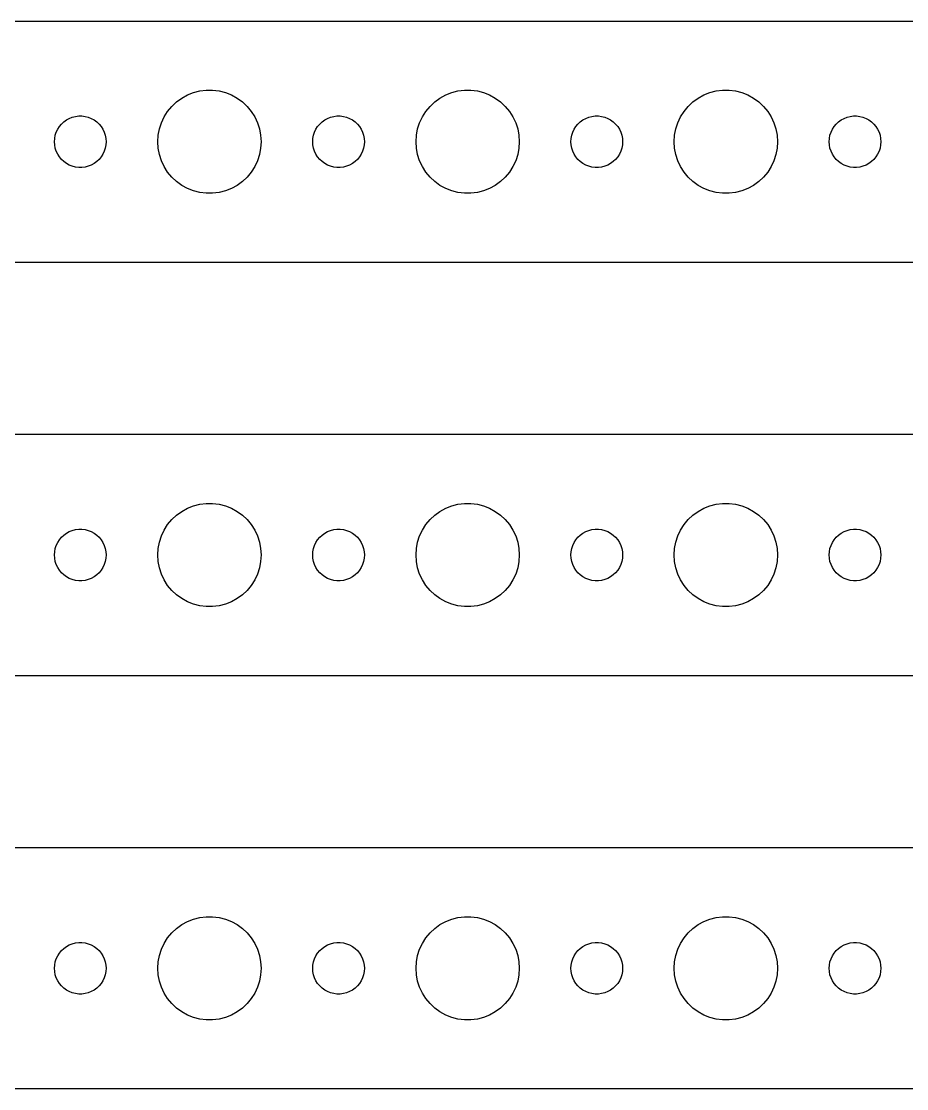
# Model space of a CAD drawing. Header units: metres. Extents: x -112 to 112, y 41 to 103.
# Drawn here: x -55.9 to -4.5, y 41 to 103 of the extents above; entities that cross this region are included whole.
import ezdxf

# ---------------------------------------------------------------- set-up
doc = ezdxf.new("R2010")
doc.units = ezdxf.units.M

msp = doc.modelspace()

# ---------------------------------------------------------------- linework, layer by layer
for p, q in [((107.314, 102.99), (-107.314, 102.99)), ((-46.6075, 98.533), (-46.2773, 98.7145)), ((-46.2773, 98.7145), (-45.927, 98.8532)), ((-45.927, 98.8532), (-45.5621, 98.9469)), ((-45.5621, 98.9469), (-45.1884, 98.9941)), ((-45.1884, 98.9941), (-44.8116, 98.9941)), ((-44.8116, 98.9941), (-44.4379, 98.9469)), ((-44.4379, 98.9469), (-44.0729, 98.8532)), ((-44.0729, 98.8532), (-43.7227, 98.7145)), ((-43.7227, 98.7145), (-43.3925, 98.533)), ((-31.6075, 98.533), (-31.2773, 98.7145)), ((-31.2773, 98.7145), (-30.927, 98.8532)), ((-30.927, 98.8532), (-30.5621, 98.9469)), ((-30.5621, 98.9469), (-30.1884, 98.9941)), ((-30.1884, 98.9941), (-29.8116, 98.9941)), ((-29.8116, 98.9941), (-29.4379, 98.9469)), ((-29.4379, 98.9469), (-29.0729, 98.8532)), ((-29.0729, 98.8532), (-28.7227, 98.7145)), ((-28.7227, 98.7145), (-28.3925, 98.533)), ((-16.6075, 98.533), (-16.2773, 98.7145)), ((-16.2773, 98.7145), (-15.927, 98.8532)), ((-15.927, 98.8532), (-15.5621, 98.9469)), ((-15.5621, 98.9469), (-15.1884, 98.9941)), ((-15.1884, 98.9941), (-14.8116, 98.9941)), ((-14.8116, 98.9941), (-14.4379, 98.9469)), ((-14.4379, 98.9469), (-14.0729, 98.8532)), ((-14.0729, 98.8532), (-13.7227, 98.7145)), ((-13.7227, 98.7145), (-13.3925, 98.533)), ((-47.427, 97.7634), (-47.1869, 98.0536)), ((-47.1869, 98.0536), (-46.9123, 98.3115)), ((-46.9123, 98.3115), (-46.6075, 98.533)), ((-43.3925, 98.533), (-43.0877, 98.3115)), ((-43.0877, 98.3115), (-42.8131, 98.0536)), ((-42.8131, 98.0536), (-42.5729, 97.7634)), ((-32.427, 97.7634), (-32.1869, 98.0536)), ((-32.1869, 98.0536), (-31.9123, 98.3115)), ((-31.9123, 98.3115), (-31.6075, 98.533)), ((-28.3925, 98.533), (-28.0877, 98.3115)), ((-28.0877, 98.3115), (-27.8131, 98.0536)), ((-27.8131, 98.0536), (-27.5729, 97.7634)), ((-17.427, 97.7634), (-17.1869, 98.0536)), ((-17.1869, 98.0536), (-16.9123, 98.3115)), ((-16.9123, 98.3115), (-16.6075, 98.533)), ((-13.3925, 98.533), (-13.0877, 98.3115)), ((-13.0877, 98.3115), (-12.8131, 98.0536)), ((-12.8131, 98.0536), (-12.5729, 97.7634)), ((-53.3037, 97.2665), (-53.1387, 97.3572)), ((-53.1387, 97.3572), (-52.9635, 97.4266)), ((-52.9635, 97.4266), (-52.7811, 97.4734)), ((-52.7811, 97.4734), (-52.5942, 97.497)), ((-52.5942, 97.497), (-52.4058, 97.497)), ((-52.4058, 97.497), (-52.2189, 97.4734)), ((-52.2189, 97.4734), (-52.0365, 97.4266)), ((-52.0365, 97.4266), (-51.8613, 97.3572)), ((-51.8613, 97.3572), (-51.6963, 97.2665)), ((-47.7893, 97.1044), (-47.6289, 97.4453)), ((-47.6289, 97.4453), (-47.427, 97.7634)), ((-42.5729, 97.7634), (-42.3711, 97.4453)), ((-42.3711, 97.4453), (-42.2107, 97.1044)), ((-38.3037, 97.2665), (-38.1387, 97.3572)), ((-38.1387, 97.3572), (-37.9635, 97.4266)), ((-37.9635, 97.4266), (-37.7811, 97.4734)), ((-37.7811, 97.4734), (-37.5942, 97.497)), ((-37.5942, 97.497), (-37.4058, 97.497)), ((-37.4058, 97.497), (-37.2189, 97.4734)), ((-37.2189, 97.4734), (-37.0365, 97.4266)), ((-37.0365, 97.4266), (-36.8613, 97.3572)), ((-36.8613, 97.3572), (-36.6963, 97.2665)), ((-32.7893, 97.1044), (-32.6289, 97.4453)), ((-32.6289, 97.4453), (-32.427, 97.7634)), ((-27.5729, 97.7634), (-27.3711, 97.4453)), ((-27.3711, 97.4453), (-27.2107, 97.1044)), ((-23.3037, 97.2665), (-23.1387, 97.3572)), ((-23.1387, 97.3572), (-22.9635, 97.4266)), ((-22.9635, 97.4266), (-22.7811, 97.4734)), ((-22.7811, 97.4734), (-22.5942, 97.497)), ((-22.5942, 97.497), (-22.4058, 97.497)), ((-22.4058, 97.497), (-22.2189, 97.4734)), ((-22.2189, 97.4734), (-22.0365, 97.4266)), ((-22.0365, 97.4266), (-21.8613, 97.3572)), ((-21.8613, 97.3572), (-21.6963, 97.2665)), ((-17.7893, 97.1044), (-17.6289, 97.4453)), ((-17.6289, 97.4453), (-17.427, 97.7634)), ((-12.5729, 97.7634), (-12.3711, 97.4453)), ((-12.3711, 97.4453), (-12.2107, 97.1044)), ((-8.30373, 97.2665), (-8.13866, 97.3572)), ((-8.13866, 97.3572), (-7.96352, 97.4266)), ((-7.96352, 97.4266), (-7.78107, 97.4734)), ((-7.78107, 97.4734), (-7.59418, 97.497)), ((-7.59418, 97.497), (-7.40581, 97.497)), ((-7.40581, 97.497), (-7.21892, 97.4734)), ((-7.21892, 97.4734), (-7.03647, 97.4266)), ((-7.03647, 97.4266), (-6.86133, 97.3572)), ((-6.86133, 97.3572), (-6.69626, 97.2665)), ((-53.8947, 96.5522), (-53.8145, 96.7226)), ((-53.8145, 96.7226), (-53.7135, 96.8817)), ((-53.7135, 96.8817), (-53.5934, 97.0268)), ((-53.5934, 97.0268), (-53.4561, 97.1558)), ((-53.4561, 97.1558), (-53.3037, 97.2665)), ((-51.6963, 97.2665), (-51.5439, 97.1558)), ((-51.5439, 97.1558), (-51.4065, 97.0268)), ((-51.4065, 97.0268), (-51.2865, 96.8817)), ((-51.2865, 96.8817), (-51.1855, 96.7226)), ((-51.1855, 96.7226), (-51.1053, 96.5522)), ((-47.9763, 96.376), (-47.9057, 96.7461)), ((-47.9057, 96.7461), (-47.7893, 97.1044)), ((-42.2107, 97.1044), (-42.0942, 96.7461)), ((-42.0942, 96.7461), (-42.0237, 96.376)), ((-38.8947, 96.5522), (-38.8145, 96.7226)), ((-38.8145, 96.7226), (-38.7135, 96.8817)), ((-38.7135, 96.8817), (-38.5934, 97.0268)), ((-38.5934, 97.0268), (-38.4561, 97.1558)), ((-38.4561, 97.1558), (-38.3037, 97.2665)), ((-36.6963, 97.2665), (-36.5439, 97.1558)), ((-36.5439, 97.1558), (-36.4065, 97.0268)), ((-36.4065, 97.0268), (-36.2865, 96.8817)), ((-36.2865, 96.8817), (-36.1855, 96.7226)), ((-36.1855, 96.7226), (-36.1053, 96.5522)), ((-32.9763, 96.376), (-32.9057, 96.7461)), ((-32.9057, 96.7461), (-32.7893, 97.1044)), ((-27.2107, 97.1044), (-27.0942, 96.7461)), ((-27.0942, 96.7461), (-27.0237, 96.376)), ((-23.8947, 96.5522), (-23.8145, 96.7226)), ((-23.8145, 96.7226), (-23.7135, 96.8817)), ((-23.7135, 96.8817), (-23.5934, 97.0268)), ((-23.5934, 97.0268), (-23.4561, 97.1558)), ((-23.4561, 97.1558), (-23.3037, 97.2665)), ((-21.6963, 97.2665), (-21.5439, 97.1558)), ((-21.5439, 97.1558), (-21.4065, 97.0268)), ((-21.4065, 97.0268), (-21.2865, 96.8817)), ((-21.2865, 96.8817), (-21.1855, 96.7226)), ((-21.1855, 96.7226), (-21.1053, 96.5522)), ((-17.9763, 96.376), (-17.9057, 96.7461)), ((-17.9057, 96.7461), (-17.7893, 97.1044)), ((-12.2107, 97.1044), (-12.0942, 96.7461)), ((-12.0942, 96.7461), (-12.0237, 96.376)), ((-8.89465, 96.5522), (-8.81445, 96.7226)), ((-8.81445, 96.7226), (-8.71352, 96.8817)), ((-8.71352, 96.8817), (-8.59344, 97.0268)), ((-8.59344, 97.0268), (-8.45613, 97.1558)), ((-8.45613, 97.1558), (-8.30373, 97.2665)), ((-6.69626, 97.2665), (-6.54385, 97.1558)), ((-6.54385, 97.1558), (-6.40654, 97.0268)), ((-6.40654, 97.0268), (-6.28647, 96.8817)), ((-6.28647, 96.8817), (-6.18553, 96.7226)), ((-6.18553, 96.7226), (-6.10533, 96.5522)), ((-54, 96), (-53.9882, 96.188)), ((-53.9882, 96.188), (-53.9529, 96.373)), ((-53.9529, 96.373), (-53.8947, 96.5522)), ((-51.1053, 96.5522), (-51.0471, 96.373)), ((-51.0471, 96.373), (-51.0118, 96.188)), ((-51.0118, 96.188), (-51, 96)), ((-48, 96), (-47.9763, 96.376)), ((-42.0237, 96.376), (-42, 96)), ((-39, 96), (-38.9882, 96.188)), ((-38.9882, 96.188), (-38.9529, 96.373)), ((-38.9529, 96.373), (-38.8947, 96.5522)), ((-36.1053, 96.5522), (-36.0471, 96.373)), ((-36.0471, 96.373), (-36.0118, 96.188)), ((-36.0118, 96.188), (-36, 96)), ((-33, 96), (-32.9763, 96.376)), ((-27.0237, 96.376), (-27, 96)), ((-24, 96), (-23.9882, 96.188)), ((-23.9882, 96.188), (-23.9529, 96.373)), ((-23.9529, 96.373), (-23.8947, 96.5522)), ((-21.1053, 96.5522), (-21.0471, 96.373)), ((-21.0471, 96.373), (-21.0118, 96.188)), ((-21.0118, 96.188), (-21, 96)), ((-18, 96), (-17.9763, 96.376)), ((-12.0237, 96.376), (-12, 96)), ((-9, 96), (-8.98816, 96.188)), ((-8.98816, 96.188), (-8.95287, 96.373)), ((-8.95287, 96.373), (-8.89465, 96.5522)), ((-6.10533, 96.5522), (-6.04712, 96.373)), ((-6.04712, 96.373), (-6.01183, 96.188)), ((-6.01183, 96.188), (-6, 96)), ((-53.9882, 95.812), (-54, 96)), ((-53.9529, 95.627), (-53.9882, 95.812)), ((-53.8947, 95.4478), (-53.9529, 95.627)), ((-51.0471, 95.627), (-51.1053, 95.4478)), ((-51.0118, 95.812), (-51.0471, 95.627)), ((-51, 96), (-51.0118, 95.812)), ((-47.9763, 95.624), (-48, 96)), ((-47.9057, 95.2539), (-47.9763, 95.624)), ((-42.0237, 95.624), (-42.0942, 95.2539)), ((-42, 96), (-42.0237, 95.624)), ((-38.9882, 95.812), (-39, 96)), ((-38.9529, 95.627), (-38.9882, 95.812)), ((-38.8947, 95.4478), (-38.9529, 95.627)), ((-36.0471, 95.627), (-36.1053, 95.4478)), ((-36.0118, 95.812), (-36.0471, 95.627)), ((-36, 96), (-36.0118, 95.812)), ((-32.9763, 95.624), (-33, 96)), ((-32.9057, 95.2539), (-32.9763, 95.624)), ((-27.0237, 95.624), (-27.0942, 95.2539)), ((-27, 96), (-27.0237, 95.624)), ((-23.9882, 95.812), (-24, 96)), ((-23.9529, 95.627), (-23.9882, 95.812)), ((-23.8947, 95.4478), (-23.9529, 95.627)), ((-21.0471, 95.627), (-21.1053, 95.4478)), ((-21.0118, 95.812), (-21.0471, 95.627)), ((-21, 96), (-21.0118, 95.812)), ((-17.9763, 95.624), (-18, 96)), ((-17.9057, 95.2539), (-17.9763, 95.624)), ((-12.0237, 95.624), (-12.0942, 95.2539)), ((-12, 96), (-12.0237, 95.624)), ((-8.98816, 95.812), (-9, 96)), ((-8.95287, 95.627), (-8.98816, 95.812)), ((-8.89465, 95.4478), (-8.95287, 95.627)), ((-6.04712, 95.627), (-6.10533, 95.4478)), ((-6.01183, 95.812), (-6.04712, 95.627)), ((-6, 96), (-6.01183, 95.812)), ((-53.8145, 95.2774), (-53.8947, 95.4478)), ((-53.7135, 95.1183), (-53.8145, 95.2774)), ((-53.5934, 94.9732), (-53.7135, 95.1183)), ((-53.4561, 94.8442), (-53.5934, 94.9732)), ((-53.3037, 94.7335), (-53.4561, 94.8442)), ((-51.5439, 94.8442), (-51.6963, 94.7335)), ((-51.4065, 94.9732), (-51.5439, 94.8442)), ((-51.2865, 95.1183), (-51.4065, 94.9732)), ((-51.1855, 95.2774), (-51.2865, 95.1183)), ((-51.1053, 95.4478), (-51.1855, 95.2774)), ((-47.7893, 94.8956), (-47.9057, 95.2539)), ((-47.6289, 94.5547), (-47.7893, 94.8956)), ((-42.2107, 94.8956), (-42.3711, 94.5547)), ((-42.0942, 95.2539), (-42.2107, 94.8956)), ((-38.8145, 95.2774), (-38.8947, 95.4478)), ((-38.7135, 95.1183), (-38.8145, 95.2774)), ((-38.5934, 94.9732), (-38.7135, 95.1183)), ((-38.4561, 94.8442), (-38.5934, 94.9732)), ((-38.3037, 94.7335), (-38.4561, 94.8442)), ((-36.5439, 94.8442), (-36.6963, 94.7335)), ((-36.4065, 94.9732), (-36.5439, 94.8442)), ((-36.2865, 95.1183), (-36.4065, 94.9732)), ((-36.1855, 95.2774), (-36.2865, 95.1183)), ((-36.1053, 95.4478), (-36.1855, 95.2774)), ((-32.7893, 94.8956), (-32.9057, 95.2539)), ((-32.6289, 94.5547), (-32.7893, 94.8956)), ((-27.2107, 94.8956), (-27.3711, 94.5547)), ((-27.0942, 95.2539), (-27.2107, 94.8956)), ((-23.8145, 95.2774), (-23.8947, 95.4478)), ((-23.7135, 95.1183), (-23.8145, 95.2774)), ((-23.5934, 94.9732), (-23.7135, 95.1183)), ((-23.4561, 94.8442), (-23.5934, 94.9732)), ((-23.3037, 94.7335), (-23.4561, 94.8442)), ((-21.5439, 94.8442), (-21.6963, 94.7335)), ((-21.4065, 94.9732), (-21.5439, 94.8442)), ((-21.2865, 95.1183), (-21.4065, 94.9732)), ((-21.1855, 95.2774), (-21.2865, 95.1183)), ((-21.1053, 95.4478), (-21.1855, 95.2774)), ((-17.7893, 94.8956), (-17.9057, 95.2539)), ((-17.6289, 94.5547), (-17.7893, 94.8956)), ((-12.2107, 94.8956), (-12.3711, 94.5547)), ((-12.0942, 95.2539), (-12.2107, 94.8956)), ((-8.81445, 95.2774), (-8.89465, 95.4478)), ((-8.71352, 95.1183), (-8.81445, 95.2774)), ((-8.59344, 94.9732), (-8.71352, 95.1183)), ((-8.45613, 94.8442), (-8.59344, 94.9732)), ((-8.30373, 94.7335), (-8.45613, 94.8442)), ((-6.54385, 94.8442), (-6.69626, 94.7335)), ((-6.40654, 94.9732), (-6.54385, 94.8442)), ((-6.28647, 95.1183), (-6.40654, 94.9732)), ((-6.18553, 95.2774), (-6.28647, 95.1183)), ((-6.10533, 95.4478), (-6.18553, 95.2774)), ((-53.1387, 94.6428), (-53.3037, 94.7335)), ((-52.9635, 94.5734), (-53.1387, 94.6428)), ((-52.7811, 94.5266), (-52.9635, 94.5734)), ((-52.5942, 94.503), (-52.7811, 94.5266)), ((-52.4058, 94.503), (-52.5942, 94.503)), ((-52.2189, 94.5266), (-52.4058, 94.503)), ((-52.0365, 94.5734), (-52.2189, 94.5266)), ((-51.8613, 94.6428), (-52.0365, 94.5734)), ((-51.6963, 94.7335), (-51.8613, 94.6428)), ((-47.427, 94.2366), (-47.6289, 94.5547)), ((-47.1869, 93.9464), (-47.427, 94.2366)), ((-42.5729, 94.2366), (-42.8131, 93.9464)), ((-42.3711, 94.5547), (-42.5729, 94.2366)), ((-38.1387, 94.6428), (-38.3037, 94.7335)), ((-37.9635, 94.5734), (-38.1387, 94.6428)), ((-37.7811, 94.5266), (-37.9635, 94.5734)), ((-37.5942, 94.503), (-37.7811, 94.5266)), ((-37.4058, 94.503), (-37.5942, 94.503)), ((-37.2189, 94.5266), (-37.4058, 94.503)), ((-37.0365, 94.5734), (-37.2189, 94.5266)), ((-36.8613, 94.6428), (-37.0365, 94.5734)), ((-36.6963, 94.7335), (-36.8613, 94.6428)), ((-32.427, 94.2366), (-32.6289, 94.5547)), ((-32.1869, 93.9464), (-32.427, 94.2366)), ((-27.5729, 94.2366), (-27.8131, 93.9464)), ((-27.3711, 94.5547), (-27.5729, 94.2366)), ((-23.1387, 94.6428), (-23.3037, 94.7335)), ((-22.9635, 94.5734), (-23.1387, 94.6428)), ((-22.7811, 94.5266), (-22.9635, 94.5734)), ((-22.5942, 94.503), (-22.7811, 94.5266)), ((-22.4058, 94.503), (-22.5942, 94.503)), ((-22.2189, 94.5266), (-22.4058, 94.503)), ((-22.0365, 94.5734), (-22.2189, 94.5266)), ((-21.8613, 94.6428), (-22.0365, 94.5734)), ((-21.6963, 94.7335), (-21.8613, 94.6428)), ((-17.427, 94.2366), (-17.6289, 94.5547)), ((-17.1869, 93.9464), (-17.427, 94.2366)), ((-12.5729, 94.2366), (-12.8131, 93.9464)), ((-12.3711, 94.5547), (-12.5729, 94.2366)), ((-8.13866, 94.6428), (-8.30373, 94.7335)), ((-7.96352, 94.5734), (-8.13866, 94.6428)), ((-7.78107, 94.5266), (-7.96352, 94.5734)), ((-7.59418, 94.503), (-7.78107, 94.5266)), ((-7.40581, 94.503), (-7.59418, 94.503)), ((-7.21892, 94.5266), (-7.40581, 94.503)), ((-7.03647, 94.5734), (-7.21892, 94.5266)), ((-6.86133, 94.6428), (-7.03647, 94.5734)), ((-6.69626, 94.7335), (-6.86133, 94.6428)), ((-46.9123, 93.6885), (-47.1869, 93.9464)), ((-46.6075, 93.467), (-46.9123, 93.6885)), ((-43.0877, 93.6885), (-43.3925, 93.467)), ((-42.8131, 93.9464), (-43.0877, 93.6885)), ((-31.9123, 93.6885), (-32.1869, 93.9464)), ((-31.6075, 93.467), (-31.9123, 93.6885)), ((-28.0877, 93.6885), (-28.3925, 93.467)), ((-27.8131, 93.9464), (-28.0877, 93.6885)), ((-16.9123, 93.6885), (-17.1869, 93.9464)), ((-16.6075, 93.467), (-16.9123, 93.6885)), ((-13.0877, 93.6885), (-13.3925, 93.467)), ((-12.8131, 93.9464), (-13.0877, 93.6885)), ((-46.2773, 93.2855), (-46.6075, 93.467)), ((-45.927, 93.1468), (-46.2773, 93.2855)), ((-45.5621, 93.0531), (-45.927, 93.1468)), ((-45.1884, 93.0059), (-45.5621, 93.0531)), ((-44.8116, 93.0059), (-45.1884, 93.0059)), ((-44.4379, 93.0531), (-44.8116, 93.0059)), ((-44.0729, 93.1468), (-44.4379, 93.0531)), ((-43.7227, 93.2855), (-44.0729, 93.1468)), ((-43.3925, 93.467), (-43.7227, 93.2855)), ((-31.2773, 93.2855), (-31.6075, 93.467)), ((-30.927, 93.1468), (-31.2773, 93.2855)), ((-30.5621, 93.0531), (-30.927, 93.1468)), ((-30.1884, 93.0059), (-30.5621, 93.0531)), ((-29.8116, 93.0059), (-30.1884, 93.0059)), ((-29.4379, 93.0531), (-29.8116, 93.0059)), ((-29.0729, 93.1468), (-29.4379, 93.0531)), ((-28.7227, 93.2855), (-29.0729, 93.1468)), ((-28.3925, 93.467), (-28.7227, 93.2855)), ((-16.2773, 93.2855), (-16.6075, 93.467)), ((-15.927, 93.1468), (-16.2773, 93.2855)), ((-15.5621, 93.0531), (-15.927, 93.1468)), ((-15.1884, 93.0059), (-15.5621, 93.0531)), ((-14.8116, 93.0059), (-15.1884, 93.0059)), ((-14.4379, 93.0531), (-14.8116, 93.0059)), ((-14.0729, 93.1468), (-14.4379, 93.0531)), ((-13.7227, 93.2855), (-14.0729, 93.1468)), ((-13.3925, 93.467), (-13.7227, 93.2855)), ((-107.314, 89.0099), (107.314, 89.0099)), ((107.314, 78.9901), (-107.314, 78.9901)), ((-46.9123, 74.3115), (-46.6075, 74.533)), ((-46.6075, 74.533), (-46.2773, 74.7145)), ((-46.2773, 74.7145), (-45.927, 74.8532)), ((-45.927, 74.8532), (-45.5621, 74.9469)), ((-45.5621, 74.9469), (-45.1884, 74.9941)), ((-45.1884, 74.9941), (-44.8116, 74.9941)), ((-44.8116, 74.9941), (-44.4379, 74.9469)), ((-44.4379, 74.9469), (-44.0729, 74.8532)), ((-44.0729, 74.8532), (-43.7227, 74.7145)), ((-43.7227, 74.7145), (-43.3925, 74.533)), ((-43.3925, 74.533), (-43.0877, 74.3115)), ((-31.9123, 74.3115), (-31.6075, 74.533)), ((-31.6075, 74.533), (-31.2773, 74.7145)), ((-31.2773, 74.7145), (-30.927, 74.8532)), ((-30.927, 74.8532), (-30.5621, 74.9469)), ((-30.5621, 74.9469), (-30.1884, 74.9941)), ((-30.1884, 74.9941), (-29.8116, 74.9941)), ((-29.8116, 74.9941), (-29.4379, 74.9469)), ((-29.4379, 74.9469), (-29.0729, 74.8532)), ((-29.0729, 74.8532), (-28.7227, 74.7145)), ((-28.7227, 74.7145), (-28.3925, 74.533)), ((-28.3925, 74.533), (-28.0877, 74.3115)), ((-16.9123, 74.3115), (-16.6075, 74.533)), ((-16.6075, 74.533), (-16.2773, 74.7145)), ((-16.2773, 74.7145), (-15.927, 74.8532)), ((-15.927, 74.8532), (-15.5621, 74.9469)), ((-15.5621, 74.9469), (-15.1884, 74.9941)), ((-15.1884, 74.9941), (-14.8116, 74.9941)), ((-14.8116, 74.9941), (-14.4379, 74.9469)), ((-14.4379, 74.9469), (-14.0729, 74.8532)), ((-14.0729, 74.8532), (-13.7227, 74.7145)), ((-13.7227, 74.7145), (-13.3925, 74.533)), ((-13.3925, 74.533), (-13.0877, 74.3115)), ((-47.6289, 73.4453), (-47.427, 73.7634)), ((-47.427, 73.7634), (-47.1869, 74.0536)), ((-47.1869, 74.0536), (-46.9123, 74.3115)), ((-43.0877, 74.3115), (-42.8131, 74.0536)), ((-42.8131, 74.0536), (-42.5729, 73.7634)), ((-42.5729, 73.7634), (-42.3711, 73.4453)), ((-32.6289, 73.4453), (-32.427, 73.7634)), ((-32.427, 73.7634), (-32.1869, 74.0536)), ((-32.1869, 74.0536), (-31.9123, 74.3115)), ((-28.0877, 74.3115), (-27.8131, 74.0536)), ((-27.8131, 74.0536), (-27.5729, 73.7634)), ((-27.5729, 73.7634), (-27.3711, 73.4453)), ((-17.6289, 73.4453), (-17.427, 73.7634)), ((-17.427, 73.7634), (-17.1869, 74.0536)), ((-17.1869, 74.0536), (-16.9123, 74.3115)), ((-13.0877, 74.3115), (-12.8131, 74.0536)), ((-12.8131, 74.0536), (-12.5729, 73.7634)), ((-12.5729, 73.7634), (-12.3711, 73.4453)), ((-53.5934, 73.0268), (-53.4561, 73.1558)), ((-53.4561, 73.1558), (-53.3037, 73.2665)), ((-53.3037, 73.2665), (-53.1387, 73.3572)), ((-53.1387, 73.3572), (-52.9635, 73.4266)), ((-52.9635, 73.4266), (-52.7811, 73.4734)), ((-52.7811, 73.4734), (-52.5942, 73.497)), ((-52.5942, 73.497), (-52.4058, 73.497)), ((-52.4058, 73.497), (-52.2189, 73.4734)), ((-52.2189, 73.4734), (-52.0365, 73.4266)), ((-52.0365, 73.4266), (-51.8613, 73.3572)), ((-51.8613, 73.3572), (-51.6963, 73.2665)), ((-51.6963, 73.2665), (-51.5439, 73.1558)), ((-51.5439, 73.1558), (-51.4065, 73.0268)), ((-47.7893, 73.1044), (-47.6289, 73.4453)), ((-42.3711, 73.4453), (-42.2107, 73.1044)), ((-38.5934, 73.0268), (-38.4561, 73.1558)), ((-38.4561, 73.1558), (-38.3037, 73.2665)), ((-38.3037, 73.2665), (-38.1387, 73.3572)), ((-38.1387, 73.3572), (-37.9635, 73.4266)), ((-37.9635, 73.4266), (-37.7811, 73.4734)), ((-37.7811, 73.4734), (-37.5942, 73.497)), ((-37.5942, 73.497), (-37.4058, 73.497)), ((-37.4058, 73.497), (-37.2189, 73.4734)), ((-37.2189, 73.4734), (-37.0365, 73.4266)), ((-37.0365, 73.4266), (-36.8613, 73.3572)), ((-36.8613, 73.3572), (-36.6963, 73.2665)), ((-36.6963, 73.2665), (-36.5439, 73.1558)), ((-36.5439, 73.1558), (-36.4065, 73.0268)), ((-32.7893, 73.1044), (-32.6289, 73.4453)), ((-27.3711, 73.4453), (-27.2107, 73.1044)), ((-23.5934, 73.0268), (-23.4561, 73.1558)), ((-23.4561, 73.1558), (-23.3037, 73.2665)), ((-23.3037, 73.2665), (-23.1387, 73.3572)), ((-23.1387, 73.3572), (-22.9635, 73.4266)), ((-22.9635, 73.4266), (-22.7811, 73.4734)), ((-22.7811, 73.4734), (-22.5942, 73.497)), ((-22.5942, 73.497), (-22.4058, 73.497)), ((-22.4058, 73.497), (-22.2189, 73.4734)), ((-22.2189, 73.4734), (-22.0365, 73.4266)), ((-22.0365, 73.4266), (-21.8613, 73.3572)), ((-21.8613, 73.3572), (-21.6963, 73.2665)), ((-21.6963, 73.2665), (-21.5439, 73.1558)), ((-21.5439, 73.1558), (-21.4065, 73.0268)), ((-17.7893, 73.1044), (-17.6289, 73.4453)), ((-12.3711, 73.4453), (-12.2107, 73.1044)), ((-8.59344, 73.0268), (-8.45613, 73.1558)), ((-8.45613, 73.1558), (-8.30373, 73.2665)), ((-8.30373, 73.2665), (-8.13866, 73.3572)), ((-8.13866, 73.3572), (-7.96352, 73.4266)), ((-7.96352, 73.4266), (-7.78107, 73.4734)), ((-7.78107, 73.4734), (-7.59418, 73.497)), ((-7.59418, 73.497), (-7.40581, 73.497)), ((-7.40581, 73.497), (-7.21892, 73.4734)), ((-7.21892, 73.4734), (-7.03647, 73.4266)), ((-7.03647, 73.4266), (-6.86133, 73.3572)), ((-6.86133, 73.3572), (-6.69626, 73.2665)), ((-6.69626, 73.2665), (-6.54385, 73.1558)), ((-6.54385, 73.1558), (-6.40654, 73.0268)), ((-53.9529, 72.373), (-53.8947, 72.5522)), ((-53.8947, 72.5522), (-53.8145, 72.7226)), ((-53.8145, 72.7226), (-53.7135, 72.8817)), ((-53.7135, 72.8817), (-53.5934, 73.0268)), ((-51.4065, 73.0268), (-51.2865, 72.8817)), ((-51.2865, 72.8817), (-51.1855, 72.7226)), ((-51.1855, 72.7226), (-51.1053, 72.5522)), ((-51.1053, 72.5522), (-51.0471, 72.373)), ((-47.9763, 72.376), (-47.9057, 72.7461)), ((-47.9057, 72.7461), (-47.7893, 73.1044)), ((-42.2107, 73.1044), (-42.0942, 72.7461)), ((-42.0942, 72.7461), (-42.0237, 72.376)), ((-38.9529, 72.373), (-38.8947, 72.5522)), ((-38.8947, 72.5522), (-38.8145, 72.7226)), ((-38.8145, 72.7226), (-38.7135, 72.8817)), ((-38.7135, 72.8817), (-38.5934, 73.0268)), ((-36.4065, 73.0268), (-36.2865, 72.8817)), ((-36.2865, 72.8817), (-36.1855, 72.7226)), ((-36.1855, 72.7226), (-36.1053, 72.5522)), ((-36.1053, 72.5522), (-36.0471, 72.373)), ((-32.9763, 72.376), (-32.9057, 72.7461)), ((-32.9057, 72.7461), (-32.7893, 73.1044)), ((-27.2107, 73.1044), (-27.0942, 72.7461)), ((-27.0942, 72.7461), (-27.0237, 72.376)), ((-23.9529, 72.373), (-23.8947, 72.5522)), ((-23.8947, 72.5522), (-23.8145, 72.7226)), ((-23.8145, 72.7226), (-23.7135, 72.8817)), ((-23.7135, 72.8817), (-23.5934, 73.0268)), ((-21.4065, 73.0268), (-21.2865, 72.8817)), ((-21.2865, 72.8817), (-21.1855, 72.7226)), ((-21.1855, 72.7226), (-21.1053, 72.5522)), ((-21.1053, 72.5522), (-21.0471, 72.373)), ((-17.9763, 72.376), (-17.9057, 72.7461)), ((-17.9057, 72.7461), (-17.7893, 73.1044)), ((-12.2107, 73.1044), (-12.0942, 72.7461)), ((-12.0942, 72.7461), (-12.0237, 72.376)), ((-8.95287, 72.373), (-8.89465, 72.5522)), ((-8.89465, 72.5522), (-8.81445, 72.7226)), ((-8.81445, 72.7226), (-8.71352, 72.8817)), ((-8.71352, 72.8817), (-8.59344, 73.0268)), ((-6.40654, 73.0268), (-6.28647, 72.8817)), ((-6.28647, 72.8817), (-6.18553, 72.7226)), ((-6.18553, 72.7226), (-6.10533, 72.5522)), ((-6.10533, 72.5522), (-6.04712, 72.373)), ((-54, 72), (-53.9882, 72.188)), ((-53.9882, 71.812), (-54, 72)), ((-53.9882, 72.188), (-53.9529, 72.373)), ((-51.0471, 72.373), (-51.0118, 72.188)), ((-51.0118, 72.188), (-51, 72)), ((-51, 72), (-51.0118, 71.812)), ((-48, 72), (-47.9763, 72.376)), ((-47.9763, 71.624), (-48, 72)), ((-42.0237, 72.376), (-42, 72)), ((-42, 72), (-42.0237, 71.624)), ((-39, 72), (-38.9882, 72.188)), ((-38.9882, 71.812), (-39, 72)), ((-38.9882, 72.188), (-38.9529, 72.373)), ((-36.0471, 72.373), (-36.0118, 72.188)), ((-36.0118, 72.188), (-36, 72)), ((-36, 72), (-36.0118, 71.812)), ((-33, 72), (-32.9763, 72.376)), ((-32.9763, 71.624), (-33, 72)), ((-27.0237, 72.376), (-27, 72)), ((-27, 72), (-27.0237, 71.624)), ((-24, 72), (-23.9882, 72.188)), ((-23.9882, 71.812), (-24, 72)), ((-23.9882, 72.188), (-23.9529, 72.373)), ((-21.0471, 72.373), (-21.0118, 72.188)), ((-21.0118, 72.188), (-21, 72)), ((-21, 72), (-21.0118, 71.812)), ((-18, 72), (-17.9763, 72.376)), ((-17.9763, 71.624), (-18, 72)), ((-12.0237, 72.376), (-12, 72)), ((-12, 72), (-12.0237, 71.624)), ((-9, 72), (-8.98816, 72.188)), ((-8.98816, 71.812), (-9, 72)), ((-8.98816, 72.188), (-8.95287, 72.373)), ((-6.04712, 72.373), (-6.01183, 72.188)), ((-6.01183, 72.188), (-6, 72)), ((-6, 72), (-6.01183, 71.812)), ((-53.9529, 71.627), (-53.9882, 71.812)), ((-53.8947, 71.4478), (-53.9529, 71.627)), ((-53.8145, 71.2774), (-53.8947, 71.4478)), ((-53.7135, 71.1183), (-53.8145, 71.2774)), ((-51.1855, 71.2774), (-51.2865, 71.1183)), ((-51.1053, 71.4478), (-51.1855, 71.2774)), ((-51.0471, 71.627), (-51.1053, 71.4478)), ((-51.0118, 71.812), (-51.0471, 71.627)), ((-47.9057, 71.2539), (-47.9763, 71.624)), ((-42.0237, 71.624), (-42.0942, 71.2539)), ((-38.9529, 71.627), (-38.9882, 71.812)), ((-38.8947, 71.4478), (-38.9529, 71.627)), ((-38.8145, 71.2774), (-38.8947, 71.4478)), ((-38.7135, 71.1183), (-38.8145, 71.2774)), ((-36.1855, 71.2774), (-36.2865, 71.1183)), ((-36.1053, 71.4478), (-36.1855, 71.2774)), ((-36.0471, 71.627), (-36.1053, 71.4478)), ((-36.0118, 71.812), (-36.0471, 71.627)), ((-32.9057, 71.2539), (-32.9763, 71.624)), ((-27.0237, 71.624), (-27.0942, 71.2539)), ((-23.9529, 71.627), (-23.9882, 71.812)), ((-23.8947, 71.4478), (-23.9529, 71.627)), ((-23.8145, 71.2774), (-23.8947, 71.4478)), ((-23.7135, 71.1183), (-23.8145, 71.2774)), ((-21.1855, 71.2774), (-21.2865, 71.1183)), ((-21.1053, 71.4478), (-21.1855, 71.2774)), ((-21.0471, 71.627), (-21.1053, 71.4478)), ((-21.0118, 71.812), (-21.0471, 71.627)), ((-17.9057, 71.2539), (-17.9763, 71.624)), ((-12.0237, 71.624), (-12.0942, 71.2539)), ((-8.95287, 71.627), (-8.98816, 71.812)), ((-8.89465, 71.4478), (-8.95287, 71.627)), ((-8.81445, 71.2774), (-8.89465, 71.4478)), ((-8.71352, 71.1183), (-8.81445, 71.2774)), ((-6.18553, 71.2774), (-6.28647, 71.1183)), ((-6.10533, 71.4478), (-6.18553, 71.2774)), ((-6.04712, 71.627), (-6.10533, 71.4478)), ((-6.01183, 71.812), (-6.04712, 71.627)), ((-53.5934, 70.9732), (-53.7135, 71.1183)), ((-53.4561, 70.8442), (-53.5934, 70.9732)), ((-53.3037, 70.7335), (-53.4561, 70.8442)), ((-53.1387, 70.6428), (-53.3037, 70.7335)), ((-51.6963, 70.7335), (-51.8613, 70.6428)), ((-51.5439, 70.8442), (-51.6963, 70.7335)), ((-51.4065, 70.9732), (-51.5439, 70.8442)), ((-51.2865, 71.1183), (-51.4065, 70.9732)), ((-47.7893, 70.8956), (-47.9057, 71.2539)), ((-47.6289, 70.5547), (-47.7893, 70.8956)), ((-42.2107, 70.8956), (-42.3711, 70.5547)), ((-42.0942, 71.2539), (-42.2107, 70.8956)), ((-38.5934, 70.9732), (-38.7135, 71.1183)), ((-38.4561, 70.8442), (-38.5934, 70.9732)), ((-38.3037, 70.7335), (-38.4561, 70.8442)), ((-38.1387, 70.6428), (-38.3037, 70.7335)), ((-36.6963, 70.7335), (-36.8613, 70.6428)), ((-36.5439, 70.8442), (-36.6963, 70.7335)), ((-36.4065, 70.9732), (-36.5439, 70.8442)), ((-36.2865, 71.1183), (-36.4065, 70.9732)), ((-32.7893, 70.8956), (-32.9057, 71.2539)), ((-32.6289, 70.5547), (-32.7893, 70.8956)), ((-27.2107, 70.8956), (-27.3711, 70.5547)), ((-27.0942, 71.2539), (-27.2107, 70.8956)), ((-23.5934, 70.9732), (-23.7135, 71.1183)), ((-23.4561, 70.8442), (-23.5934, 70.9732)), ((-23.3037, 70.7335), (-23.4561, 70.8442)), ((-23.1387, 70.6428), (-23.3037, 70.7335)), ((-21.6963, 70.7335), (-21.8613, 70.6428)), ((-21.5439, 70.8442), (-21.6963, 70.7335)), ((-21.4065, 70.9732), (-21.5439, 70.8442)), ((-21.2865, 71.1183), (-21.4065, 70.9732)), ((-17.7893, 70.8956), (-17.9057, 71.2539)), ((-17.6289, 70.5547), (-17.7893, 70.8956)), ((-12.2107, 70.8956), (-12.3711, 70.5547)), ((-12.0942, 71.2539), (-12.2107, 70.8956)), ((-8.59344, 70.9732), (-8.71352, 71.1183)), ((-8.45613, 70.8442), (-8.59344, 70.9732)), ((-8.30373, 70.7335), (-8.45613, 70.8442)), ((-8.13866, 70.6428), (-8.30373, 70.7335)), ((-6.69626, 70.7335), (-6.86133, 70.6428)), ((-6.54385, 70.8442), (-6.69626, 70.7335)), ((-6.40654, 70.9732), (-6.54385, 70.8442)), ((-6.28647, 71.1183), (-6.40654, 70.9732)), ((-52.9635, 70.5734), (-53.1387, 70.6428)), ((-52.7811, 70.5266), (-52.9635, 70.5734)), ((-52.5942, 70.503), (-52.7811, 70.5266)), ((-52.4058, 70.503), (-52.5942, 70.503)), ((-52.2189, 70.5266), (-52.4058, 70.503)), ((-52.0365, 70.5734), (-52.2189, 70.5266)), ((-51.8613, 70.6428), (-52.0365, 70.5734)), ((-47.427, 70.2366), (-47.6289, 70.5547)), ((-47.1869, 69.9464), (-47.427, 70.2366)), ((-42.5729, 70.2366), (-42.8131, 69.9464)), ((-42.3711, 70.5547), (-42.5729, 70.2366)), ((-37.9635, 70.5734), (-38.1387, 70.6428)), ((-37.7811, 70.5266), (-37.9635, 70.5734)), ((-37.5942, 70.503), (-37.7811, 70.5266)), ((-37.4058, 70.503), (-37.5942, 70.503)), ((-37.2189, 70.5266), (-37.4058, 70.503)), ((-37.0365, 70.5734), (-37.2189, 70.5266)), ((-36.8613, 70.6428), (-37.0365, 70.5734)), ((-32.427, 70.2366), (-32.6289, 70.5547)), ((-32.1869, 69.9464), (-32.427, 70.2366)), ((-27.5729, 70.2366), (-27.8131, 69.9464)), ((-27.3711, 70.5547), (-27.5729, 70.2366)), ((-22.9635, 70.5734), (-23.1387, 70.6428)), ((-22.7811, 70.5266), (-22.9635, 70.5734)), ((-22.5942, 70.503), (-22.7811, 70.5266)), ((-22.4058, 70.503), (-22.5942, 70.503)), ((-22.2189, 70.5266), (-22.4058, 70.503)), ((-22.0365, 70.5734), (-22.2189, 70.5266)), ((-21.8613, 70.6428), (-22.0365, 70.5734)), ((-17.427, 70.2366), (-17.6289, 70.5547)), ((-17.1869, 69.9464), (-17.427, 70.2366)), ((-12.5729, 70.2366), (-12.8131, 69.9464)), ((-12.3711, 70.5547), (-12.5729, 70.2366)), ((-7.96352, 70.5734), (-8.13866, 70.6428)), ((-7.78107, 70.5266), (-7.96352, 70.5734)), ((-7.59418, 70.503), (-7.78107, 70.5266)), ((-7.40581, 70.503), (-7.59418, 70.503)), ((-7.21892, 70.5266), (-7.40581, 70.503)), ((-7.03647, 70.5734), (-7.21892, 70.5266)), ((-6.86133, 70.6428), (-7.03647, 70.5734)), ((-46.9123, 69.6885), (-47.1869, 69.9464)), ((-46.6075, 69.467), (-46.9123, 69.6885)), ((-46.2773, 69.2855), (-46.6075, 69.467)), ((-43.3925, 69.467), (-43.7227, 69.2855)), ((-43.0877, 69.6885), (-43.3925, 69.467)), ((-42.8131, 69.9464), (-43.0877, 69.6885)), ((-31.9123, 69.6885), (-32.1869, 69.9464)), ((-31.6075, 69.467), (-31.9123, 69.6885)), ((-31.2773, 69.2855), (-31.6075, 69.467)), ((-28.3925, 69.467), (-28.7227, 69.2855)), ((-28.0877, 69.6885), (-28.3925, 69.467)), ((-27.8131, 69.9464), (-28.0877, 69.6885)), ((-16.9123, 69.6885), (-17.1869, 69.9464)), ((-16.6075, 69.467), (-16.9123, 69.6885)), ((-16.2773, 69.2855), (-16.6075, 69.467)), ((-13.3925, 69.467), (-13.7227, 69.2855)), ((-13.0877, 69.6885), (-13.3925, 69.467)), ((-12.8131, 69.9464), (-13.0877, 69.6885)), ((-45.927, 69.1468), (-46.2773, 69.2855)), ((-45.5621, 69.0531), (-45.927, 69.1468)), ((-45.1884, 69.0059), (-45.5621, 69.0531)), ((-44.8116, 69.0059), (-45.1884, 69.0059)), ((-44.4379, 69.0531), (-44.8116, 69.0059)), ((-44.0729, 69.1468), (-44.4379, 69.0531)), ((-43.7227, 69.2855), (-44.0729, 69.1468)), ((-30.927, 69.1468), (-31.2773, 69.2855)), ((-30.5621, 69.0531), (-30.927, 69.1468)), ((-30.1884, 69.0059), (-30.5621, 69.0531)), ((-29.8116, 69.0059), (-30.1884, 69.0059)), ((-29.4379, 69.0531), (-29.8116, 69.0059)), ((-29.0729, 69.1468), (-29.4379, 69.0531)), ((-28.7227, 69.2855), (-29.0729, 69.1468)), ((-15.927, 69.1468), (-16.2773, 69.2855)), ((-15.5621, 69.0531), (-15.927, 69.1468)), ((-15.1884, 69.0059), (-15.5621, 69.0531)), ((-14.8116, 69.0059), (-15.1884, 69.0059)), ((-14.4379, 69.0531), (-14.8116, 69.0059)), ((-14.0729, 69.1468), (-14.4379, 69.0531)), ((-13.7227, 69.2855), (-14.0729, 69.1468)), ((-107.314, 65.0099), (107.314, 65.0099)), ((107.314, 54.9901), (-107.314, 54.9901)), ((-46.2773, 50.7145), (-45.927, 50.8532)), ((-45.927, 50.8532), (-45.5621, 50.9469)), ((-45.5621, 50.9469), (-45.1884, 50.9941)), ((-45.1884, 50.9941), (-44.8116, 50.9941)), ((-44.8116, 50.9941), (-44.4379, 50.9469)), ((-44.4379, 50.9469), (-44.0729, 50.8532)), ((-44.0729, 50.8532), (-43.7227, 50.7145)), ((-31.2773, 50.7145), (-30.927, 50.8532)), ((-30.927, 50.8532), (-30.5621, 50.9469)), ((-30.5621, 50.9469), (-30.1884, 50.9941)), ((-30.1884, 50.9941), (-29.8116, 50.9941)), ((-29.8116, 50.9941), (-29.4379, 50.9469)), ((-29.4379, 50.9469), (-29.0729, 50.8532)), ((-29.0729, 50.8532), (-28.7227, 50.7145)), ((-16.2773, 50.7145), (-15.927, 50.8532)), ((-15.927, 50.8532), (-15.5621, 50.9469)), ((-15.5621, 50.9469), (-15.1884, 50.9941)), ((-15.1884, 50.9941), (-14.8116, 50.9941)), ((-14.8116, 50.9941), (-14.4379, 50.9469)), ((-14.4379, 50.9469), (-14.0729, 50.8532)), ((-14.0729, 50.8532), (-13.7227, 50.7145)), ((-47.1869, 50.0536), (-46.9123, 50.3115)), ((-46.9123, 50.3115), (-46.6075, 50.533)), ((-46.6075, 50.533), (-46.2773, 50.7145)), ((-43.7227, 50.7145), (-43.3925, 50.533)), ((-43.3925, 50.533), (-43.0877, 50.3115)), ((-43.0877, 50.3115), (-42.8131, 50.0536)), ((-32.1869, 50.0536), (-31.9123, 50.3115)), ((-31.9123, 50.3115), (-31.6075, 50.533)), ((-31.6075, 50.533), (-31.2773, 50.7145)), ((-28.7227, 50.7145), (-28.3925, 50.533)), ((-28.3925, 50.533), (-28.0877, 50.3115)), ((-28.0877, 50.3115), (-27.8131, 50.0536)), ((-17.1869, 50.0536), (-16.9123, 50.3115)), ((-16.9123, 50.3115), (-16.6075, 50.533)), ((-16.6075, 50.533), (-16.2773, 50.7145)), ((-13.7227, 50.7145), (-13.3925, 50.533)), ((-13.3925, 50.533), (-13.0877, 50.3115)), ((-13.0877, 50.3115), (-12.8131, 50.0536)), ((-47.6289, 49.4453), (-47.427, 49.7634)), ((-47.427, 49.7634), (-47.1869, 50.0536)), ((-42.8131, 50.0536), (-42.5729, 49.7634)), ((-42.5729, 49.7634), (-42.3711, 49.4453)), ((-32.6289, 49.4453), (-32.427, 49.7634)), ((-32.427, 49.7634), (-32.1869, 50.0536)), ((-27.8131, 50.0536), (-27.5729, 49.7634)), ((-27.5729, 49.7634), (-27.3711, 49.4453)), ((-17.6289, 49.4453), (-17.427, 49.7634)), ((-17.427, 49.7634), (-17.1869, 50.0536)), ((-12.8131, 50.0536), (-12.5729, 49.7634)), ((-12.5729, 49.7634), (-12.3711, 49.4453)), ((-53.7135, 48.8817), (-53.5934, 49.0268)), ((-53.5934, 49.0268), (-53.4561, 49.1558)), ((-53.4561, 49.1558), (-53.3037, 49.2665)), ((-53.3037, 49.2665), (-53.1387, 49.3572)), ((-53.1387, 49.3572), (-52.9635, 49.4266)), ((-52.9635, 49.4266), (-52.7811, 49.4734)), ((-52.7811, 49.4734), (-52.5942, 49.497)), ((-52.5942, 49.497), (-52.4058, 49.497)), ((-52.4058, 49.497), (-52.2189, 49.4734)), ((-52.2189, 49.4734), (-52.0365, 49.4266)), ((-52.0365, 49.4266), (-51.8613, 49.3572)), ((-51.8613, 49.3572), (-51.6963, 49.2665)), ((-51.6963, 49.2665), (-51.5439, 49.1558)), ((-51.5439, 49.1558), (-51.4065, 49.0268)), ((-51.4065, 49.0268), (-51.2865, 48.8817)), ((-47.9057, 48.7461), (-47.7893, 49.1044)), ((-47.7893, 49.1044), (-47.6289, 49.4453)), ((-42.3711, 49.4453), (-42.2107, 49.1044)), ((-42.2107, 49.1044), (-42.0942, 48.7461)), ((-38.7135, 48.8817), (-38.5934, 49.0268)), ((-38.5934, 49.0268), (-38.4561, 49.1558)), ((-38.4561, 49.1558), (-38.3037, 49.2665)), ((-38.3037, 49.2665), (-38.1387, 49.3572)), ((-38.1387, 49.3572), (-37.9635, 49.4266)), ((-37.9635, 49.4266), (-37.7811, 49.4734)), ((-37.7811, 49.4734), (-37.5942, 49.497)), ((-37.5942, 49.497), (-37.4058, 49.497)), ((-37.4058, 49.497), (-37.2189, 49.4734)), ((-37.2189, 49.4734), (-37.0365, 49.4266)), ((-37.0365, 49.4266), (-36.8613, 49.3572)), ((-36.8613, 49.3572), (-36.6963, 49.2665)), ((-36.6963, 49.2665), (-36.5439, 49.1558)), ((-36.5439, 49.1558), (-36.4065, 49.0268)), ((-36.4065, 49.0268), (-36.2865, 48.8817)), ((-32.9057, 48.7461), (-32.7893, 49.1044)), ((-32.7893, 49.1044), (-32.6289, 49.4453)), ((-27.3711, 49.4453), (-27.2107, 49.1044)), ((-27.2107, 49.1044), (-27.0942, 48.7461)), ((-23.7135, 48.8817), (-23.5934, 49.0268)), ((-23.5934, 49.0268), (-23.4561, 49.1558)), ((-23.4561, 49.1558), (-23.3037, 49.2665)), ((-23.3037, 49.2665), (-23.1387, 49.3572)), ((-23.1387, 49.3572), (-22.9635, 49.4266)), ((-22.9635, 49.4266), (-22.7811, 49.4734)), ((-22.7811, 49.4734), (-22.5942, 49.497)), ((-22.5942, 49.497), (-22.4058, 49.497)), ((-22.4058, 49.497), (-22.2189, 49.4734)), ((-22.2189, 49.4734), (-22.0365, 49.4266)), ((-22.0365, 49.4266), (-21.8613, 49.3572)), ((-21.8613, 49.3572), (-21.6963, 49.2665)), ((-21.6963, 49.2665), (-21.5439, 49.1558)), ((-21.5439, 49.1558), (-21.4065, 49.0268)), ((-21.4065, 49.0268), (-21.2865, 48.8817)), ((-17.9057, 48.7461), (-17.7893, 49.1044)), ((-17.7893, 49.1044), (-17.6289, 49.4453)), ((-12.3711, 49.4453), (-12.2107, 49.1044)), ((-12.2107, 49.1044), (-12.0942, 48.7461)), ((-8.71352, 48.8817), (-8.59344, 49.0268)), ((-8.59344, 49.0268), (-8.45613, 49.1558)), ((-8.45613, 49.1558), (-8.30373, 49.2665)), ((-8.30373, 49.2665), (-8.13866, 49.3572)), ((-8.13866, 49.3572), (-7.96352, 49.4266)), ((-7.96352, 49.4266), (-7.78107, 49.4734)), ((-7.78107, 49.4734), (-7.59418, 49.497)), ((-7.59418, 49.497), (-7.40581, 49.497)), ((-7.40581, 49.497), (-7.21892, 49.4734)), ((-7.21892, 49.4734), (-7.03647, 49.4266)), ((-7.03647, 49.4266), (-6.86133, 49.3572)), ((-6.86133, 49.3572), (-6.69626, 49.2665)), ((-6.69626, 49.2665), (-6.54385, 49.1558)), ((-6.54385, 49.1558), (-6.40654, 49.0268)), ((-6.40654, 49.0268), (-6.28647, 48.8817)), ((-53.9882, 48.188), (-53.9529, 48.373)), ((-53.9529, 48.373), (-53.8947, 48.5522)), ((-53.8947, 48.5522), (-53.8145, 48.7226)), ((-53.8145, 48.7226), (-53.7135, 48.8817)), ((-51.2865, 48.8817), (-51.1855, 48.7226)), ((-51.1855, 48.7226), (-51.1053, 48.5522)), ((-51.1053, 48.5522), (-51.0471, 48.373)), ((-51.0471, 48.373), (-51.0118, 48.188)), ((-48, 48), (-47.9763, 48.376)), ((-47.9763, 48.376), (-47.9057, 48.7461)), ((-42.0942, 48.7461), (-42.0237, 48.376)), ((-42.0237, 48.376), (-42, 48)), ((-38.9882, 48.188), (-38.9529, 48.373)), ((-38.9529, 48.373), (-38.8947, 48.5522)), ((-38.8947, 48.5522), (-38.8145, 48.7226)), ((-38.8145, 48.7226), (-38.7135, 48.8817)), ((-36.2865, 48.8817), (-36.1855, 48.7226)), ((-36.1855, 48.7226), (-36.1053, 48.5522)), ((-36.1053, 48.5522), (-36.0471, 48.373)), ((-36.0471, 48.373), (-36.0118, 48.188)), ((-33, 48), (-32.9763, 48.376)), ((-32.9763, 48.376), (-32.9057, 48.7461)), ((-27.0942, 48.7461), (-27.0237, 48.376)), ((-27.0237, 48.376), (-27, 48)), ((-23.9882, 48.188), (-23.9529, 48.373)), ((-23.9529, 48.373), (-23.8947, 48.5522)), ((-23.8947, 48.5522), (-23.8145, 48.7226)), ((-23.8145, 48.7226), (-23.7135, 48.8817)), ((-21.2865, 48.8817), (-21.1855, 48.7226)), ((-21.1855, 48.7226), (-21.1053, 48.5522)), ((-21.1053, 48.5522), (-21.0471, 48.373)), ((-21.0471, 48.373), (-21.0118, 48.188)), ((-18, 48), (-17.9763, 48.376)), ((-17.9763, 48.376), (-17.9057, 48.7461)), ((-12.0942, 48.7461), (-12.0237, 48.376)), ((-12.0237, 48.376), (-12, 48)), ((-8.98816, 48.188), (-8.95287, 48.373)), ((-8.95287, 48.373), (-8.89465, 48.5522)), ((-8.89465, 48.5522), (-8.81445, 48.7226)), ((-8.81445, 48.7226), (-8.71352, 48.8817)), ((-6.28647, 48.8817), (-6.18553, 48.7226)), ((-6.18553, 48.7226), (-6.10533, 48.5522)), ((-6.10533, 48.5522), (-6.04712, 48.373)), ((-6.04712, 48.373), (-6.01183, 48.188)), ((-54, 48), (-53.9882, 48.188)), ((-53.9882, 47.812), (-54, 48)), ((-53.9529, 47.627), (-53.9882, 47.812)), ((-51.0118, 47.812), (-51.0471, 47.627)), ((-51.0118, 48.188), (-51, 48)), ((-51, 48), (-51.0118, 47.812)), ((-47.9763, 47.624), (-48, 48)), ((-42, 48), (-42.0237, 47.624)), ((-39, 48), (-38.9882, 48.188)), ((-38.9882, 47.812), (-39, 48)), ((-38.9529, 47.627), (-38.9882, 47.812)), ((-36.0118, 47.812), (-36.0471, 47.627)), ((-36.0118, 48.188), (-36, 48)), ((-36, 48), (-36.0118, 47.812)), ((-32.9763, 47.624), (-33, 48)), ((-27, 48), (-27.0237, 47.624)), ((-24, 48), (-23.9882, 48.188)), ((-23.9882, 47.812), (-24, 48)), ((-23.9529, 47.627), (-23.9882, 47.812)), ((-21.0118, 47.812), (-21.0471, 47.627)), ((-21.0118, 48.188), (-21, 48)), ((-21, 48), (-21.0118, 47.812)), ((-17.9763, 47.624), (-18, 48)), ((-12, 48), (-12.0237, 47.624)), ((-9, 48), (-8.98816, 48.188)), ((-8.98816, 47.812), (-9, 48)), ((-8.95287, 47.627), (-8.98816, 47.812)), ((-6.01183, 47.812), (-6.04712, 47.627)), ((-6.01183, 48.188), (-6, 48)), ((-6, 48), (-6.01183, 47.812)), ((-53.8947, 47.4478), (-53.9529, 47.627)), ((-53.8145, 47.2774), (-53.8947, 47.4478)), ((-53.7135, 47.1183), (-53.8145, 47.2774)), ((-53.5934, 46.9732), (-53.7135, 47.1183)), ((-51.2865, 47.1183), (-51.4065, 46.9732)), ((-51.1855, 47.2774), (-51.2865, 47.1183)), ((-51.1053, 47.4478), (-51.1855, 47.2774)), ((-51.0471, 47.627), (-51.1053, 47.4478)), ((-47.9057, 47.2539), (-47.9763, 47.624)), ((-47.7893, 46.8956), (-47.9057, 47.2539)), ((-42.0942, 47.2539), (-42.2107, 46.8956)), ((-42.0237, 47.624), (-42.0942, 47.2539)), ((-38.8947, 47.4478), (-38.9529, 47.627)), ((-38.8145, 47.2774), (-38.8947, 47.4478)), ((-38.7135, 47.1183), (-38.8145, 47.2774)), ((-38.5934, 46.9732), (-38.7135, 47.1183)), ((-36.2865, 47.1183), (-36.4065, 46.9732)), ((-36.1855, 47.2774), (-36.2865, 47.1183)), ((-36.1053, 47.4478), (-36.1855, 47.2774)), ((-36.0471, 47.627), (-36.1053, 47.4478)), ((-32.9057, 47.2539), (-32.9763, 47.624)), ((-32.7893, 46.8956), (-32.9057, 47.2539)), ((-27.0942, 47.2539), (-27.2107, 46.8956)), ((-27.0237, 47.624), (-27.0942, 47.2539)), ((-23.8947, 47.4478), (-23.9529, 47.627)), ((-23.8145, 47.2774), (-23.8947, 47.4478)), ((-23.7135, 47.1183), (-23.8145, 47.2774)), ((-23.5934, 46.9732), (-23.7135, 47.1183)), ((-21.2865, 47.1183), (-21.4065, 46.9732)), ((-21.1855, 47.2774), (-21.2865, 47.1183)), ((-21.1053, 47.4478), (-21.1855, 47.2774)), ((-21.0471, 47.627), (-21.1053, 47.4478)), ((-17.9057, 47.2539), (-17.9763, 47.624)), ((-17.7893, 46.8956), (-17.9057, 47.2539)), ((-12.0942, 47.2539), (-12.2107, 46.8956)), ((-12.0237, 47.624), (-12.0942, 47.2539)), ((-8.89465, 47.4478), (-8.95287, 47.627)), ((-8.81445, 47.2774), (-8.89465, 47.4478)), ((-8.71352, 47.1183), (-8.81445, 47.2774)), ((-8.59344, 46.9732), (-8.71352, 47.1183)), ((-6.28647, 47.1183), (-6.40654, 46.9732)), ((-6.18553, 47.2774), (-6.28647, 47.1183)), ((-6.10533, 47.4478), (-6.18553, 47.2774)), ((-6.04712, 47.627), (-6.10533, 47.4478)), ((-53.4561, 46.8442), (-53.5934, 46.9732)), ((-53.3037, 46.7335), (-53.4561, 46.8442)), ((-53.1387, 46.6428), (-53.3037, 46.7335)), ((-52.9635, 46.5734), (-53.1387, 46.6428)), ((-52.7811, 46.5266), (-52.9635, 46.5734)), ((-52.5942, 46.503), (-52.7811, 46.5266)), ((-52.4058, 46.503), (-52.5942, 46.503)), ((-52.2189, 46.5266), (-52.4058, 46.503)), ((-52.0365, 46.5734), (-52.2189, 46.5266)), ((-51.8613, 46.6428), (-52.0365, 46.5734)), ((-51.6963, 46.7335), (-51.8613, 46.6428)), ((-51.5439, 46.8442), (-51.6963, 46.7335)), ((-51.4065, 46.9732), (-51.5439, 46.8442)), ((-47.6289, 46.5547), (-47.7893, 46.8956)), ((-47.427, 46.2366), (-47.6289, 46.5547)), ((-42.3711, 46.5547), (-42.5729, 46.2366)), ((-42.2107, 46.8956), (-42.3711, 46.5547)), ((-38.4561, 46.8442), (-38.5934, 46.9732)), ((-38.3037, 46.7335), (-38.4561, 46.8442)), ((-38.1387, 46.6428), (-38.3037, 46.7335)), ((-37.9635, 46.5734), (-38.1387, 46.6428)), ((-37.7811, 46.5266), (-37.9635, 46.5734)), ((-37.5942, 46.503), (-37.7811, 46.5266)), ((-37.4058, 46.503), (-37.5942, 46.503)), ((-37.2189, 46.5266), (-37.4058, 46.503)), ((-37.0365, 46.5734), (-37.2189, 46.5266)), ((-36.8613, 46.6428), (-37.0365, 46.5734)), ((-36.6963, 46.7335), (-36.8613, 46.6428)), ((-36.5439, 46.8442), (-36.6963, 46.7335)), ((-36.4065, 46.9732), (-36.5439, 46.8442)), ((-32.6289, 46.5547), (-32.7893, 46.8956)), ((-32.427, 46.2366), (-32.6289, 46.5547)), ((-27.3711, 46.5547), (-27.5729, 46.2366)), ((-27.2107, 46.8956), (-27.3711, 46.5547)), ((-23.4561, 46.8442), (-23.5934, 46.9732)), ((-23.3037, 46.7335), (-23.4561, 46.8442)), ((-23.1387, 46.6428), (-23.3037, 46.7335)), ((-22.9635, 46.5734), (-23.1387, 46.6428)), ((-22.7811, 46.5266), (-22.9635, 46.5734)), ((-22.5942, 46.503), (-22.7811, 46.5266)), ((-22.4058, 46.503), (-22.5942, 46.503)), ((-22.2189, 46.5266), (-22.4058, 46.503)), ((-22.0365, 46.5734), (-22.2189, 46.5266)), ((-21.8613, 46.6428), (-22.0365, 46.5734)), ((-21.6963, 46.7335), (-21.8613, 46.6428)), ((-21.5439, 46.8442), (-21.6963, 46.7335)), ((-21.4065, 46.9732), (-21.5439, 46.8442)), ((-17.6289, 46.5547), (-17.7893, 46.8956)), ((-17.427, 46.2366), (-17.6289, 46.5547)), ((-12.3711, 46.5547), (-12.5729, 46.2366)), ((-12.2107, 46.8956), (-12.3711, 46.5547)), ((-8.45613, 46.8442), (-8.59344, 46.9732)), ((-8.30373, 46.7335), (-8.45613, 46.8442)), ((-8.13866, 46.6428), (-8.30373, 46.7335)), ((-7.96352, 46.5734), (-8.13866, 46.6428)), ((-7.78107, 46.5266), (-7.96352, 46.5734)), ((-7.59418, 46.503), (-7.78107, 46.5266)), ((-7.40581, 46.503), (-7.59418, 46.503)), ((-7.21892, 46.5266), (-7.40581, 46.503)), ((-7.03647, 46.5734), (-7.21892, 46.5266)), ((-6.86133, 46.6428), (-7.03647, 46.5734)), ((-6.69626, 46.7335), (-6.86133, 46.6428)), ((-6.54385, 46.8442), (-6.69626, 46.7335)), ((-6.40654, 46.9732), (-6.54385, 46.8442)), ((-47.1869, 45.9464), (-47.427, 46.2366)), ((-46.9123, 45.6885), (-47.1869, 45.9464)), ((-42.8131, 45.9464), (-43.0877, 45.6885)), ((-42.5729, 46.2366), (-42.8131, 45.9464)), ((-32.1869, 45.9464), (-32.427, 46.2366)), ((-31.9123, 45.6885), (-32.1869, 45.9464)), ((-27.8131, 45.9464), (-28.0877, 45.6885)), ((-27.5729, 46.2366), (-27.8131, 45.9464)), ((-17.1869, 45.9464), (-17.427, 46.2366)), ((-16.9123, 45.6885), (-17.1869, 45.9464)), ((-12.8131, 45.9464), (-13.0877, 45.6885)), ((-12.5729, 46.2366), (-12.8131, 45.9464)), ((-46.6075, 45.467), (-46.9123, 45.6885)), ((-46.2773, 45.2855), (-46.6075, 45.467)), ((-45.927, 45.1468), (-46.2773, 45.2855)), ((-43.7227, 45.2855), (-44.0729, 45.1468)), ((-43.3925, 45.467), (-43.7227, 45.2855)), ((-43.0877, 45.6885), (-43.3925, 45.467)), ((-31.6075, 45.467), (-31.9123, 45.6885)), ((-31.2773, 45.2855), (-31.6075, 45.467)), ((-30.927, 45.1468), (-31.2773, 45.2855)), ((-28.7227, 45.2855), (-29.0729, 45.1468)), ((-28.3925, 45.467), (-28.7227, 45.2855)), ((-28.0877, 45.6885), (-28.3925, 45.467)), ((-16.6075, 45.467), (-16.9123, 45.6885)), ((-16.2773, 45.2855), (-16.6075, 45.467)), ((-15.927, 45.1468), (-16.2773, 45.2855)), ((-13.7227, 45.2855), (-14.0729, 45.1468)), ((-13.3925, 45.467), (-13.7227, 45.2855)), ((-13.0877, 45.6885), (-13.3925, 45.467)), ((-45.5621, 45.0531), (-45.927, 45.1468)), ((-45.1884, 45.0059), (-45.5621, 45.0531)), ((-44.8116, 45.0059), (-45.1884, 45.0059)), ((-44.4379, 45.0531), (-44.8116, 45.0059)), ((-44.0729, 45.1468), (-44.4379, 45.0531)), ((-30.5621, 45.0531), (-30.927, 45.1468)), ((-30.1884, 45.0059), (-30.5621, 45.0531)), ((-29.8116, 45.0059), (-30.1884, 45.0059)), ((-29.4379, 45.0531), (-29.8116, 45.0059)), ((-29.0729, 45.1468), (-29.4379, 45.0531)), ((-15.5621, 45.0531), (-15.927, 45.1468)), ((-15.1884, 45.0059), (-15.5621, 45.0531)), ((-14.8116, 45.0059), (-15.1884, 45.0059)), ((-14.4379, 45.0531), (-14.8116, 45.0059)), ((-14.0729, 45.1468), (-14.4379, 45.0531)), ((-107.314, 41.0099), (107.314, 41.0099))]:
    msp.add_line(p, q)

doc.saveas('drawing.dxf')
